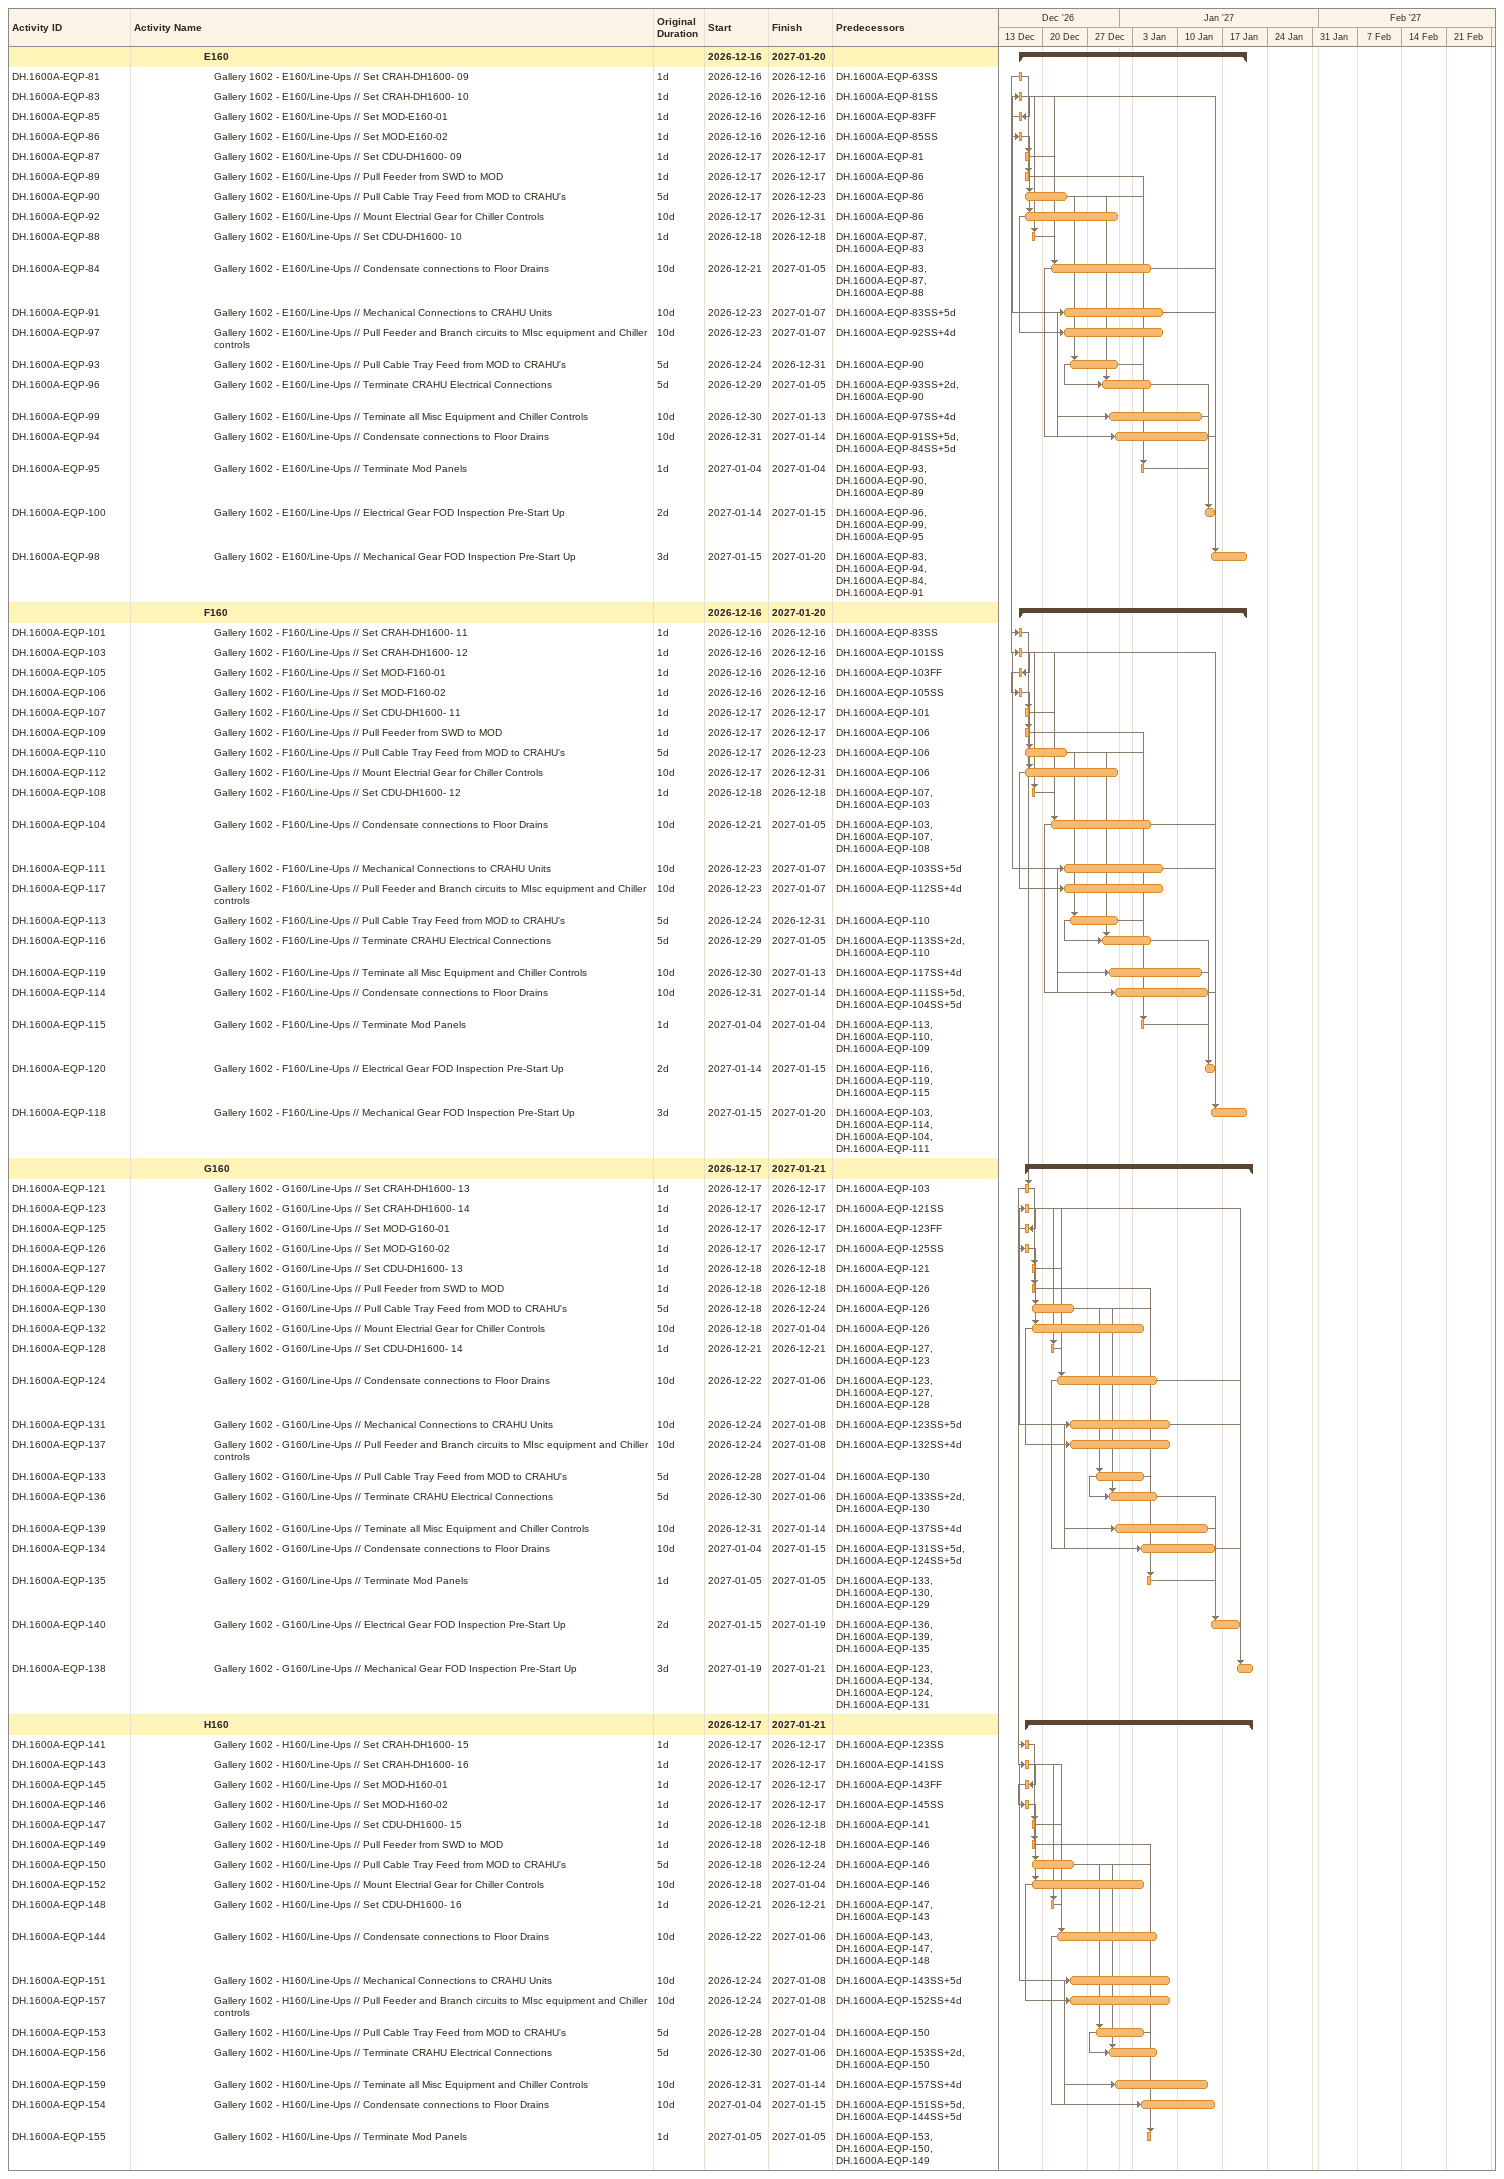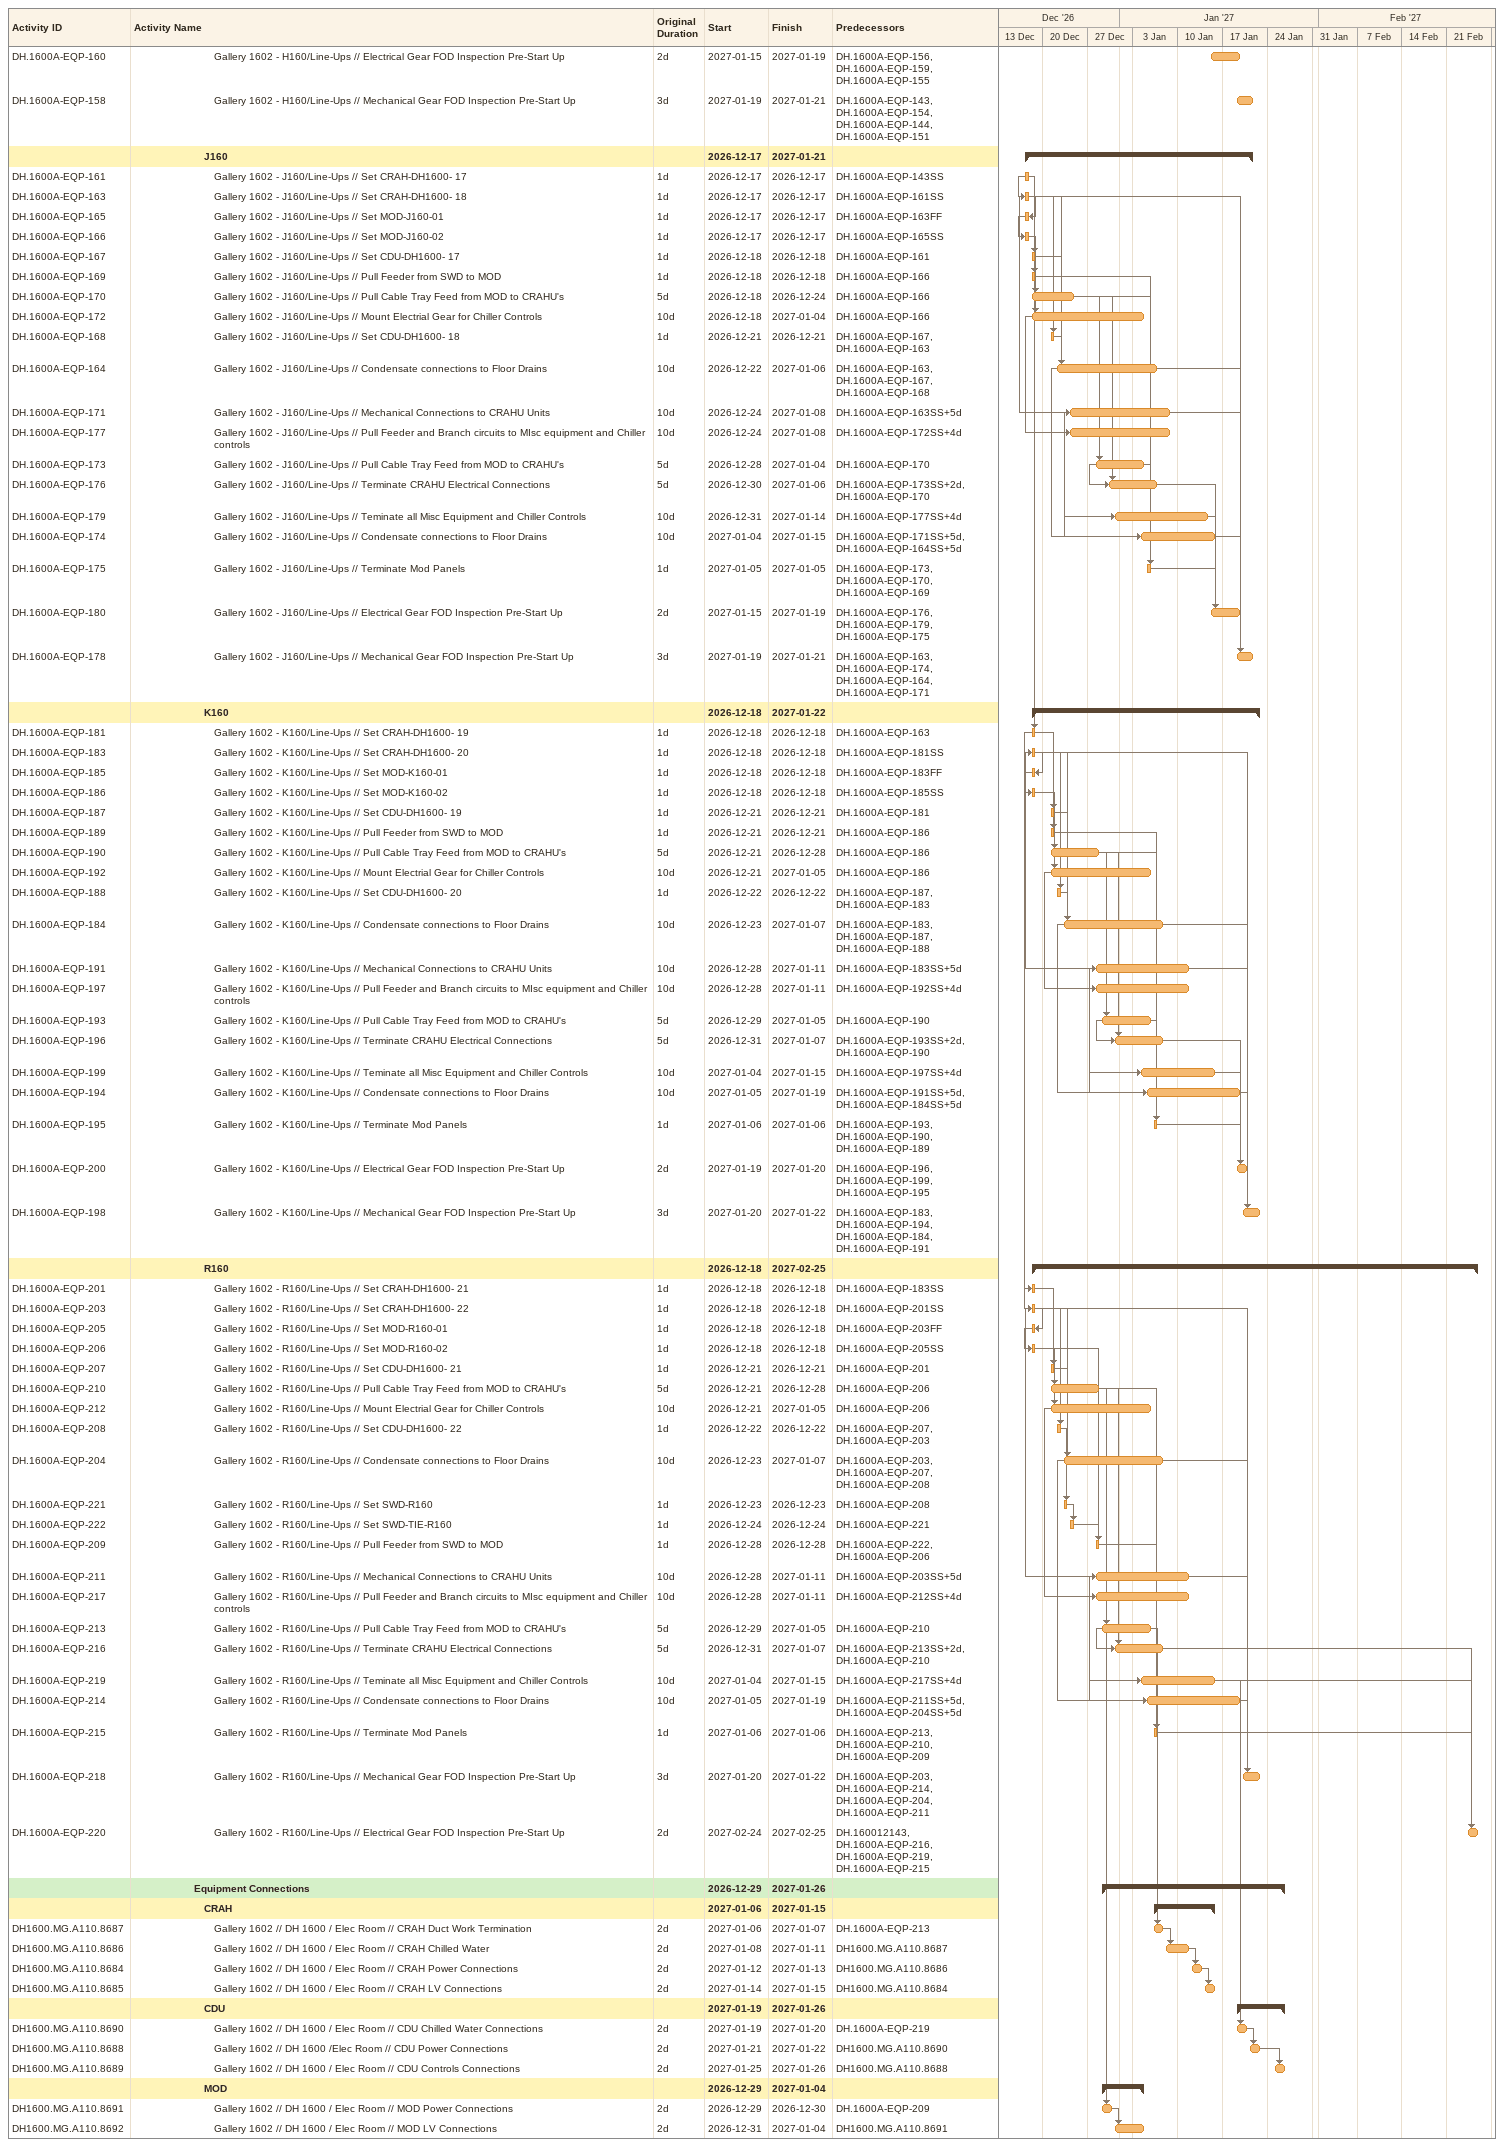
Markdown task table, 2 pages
| ID | Level | Task | Original duration | Start | Finish | Predecessors |
|---|---|---|---|---|---|---|
|  | 8 | **E160** |  | 2026-12-16 | 2027-01-20 |  |
| DH.1600A-EQP-81 | 9 | Gallery 1602 - E160/Line-Ups // Set CRAH-DH1600- 09 | 1d | 2026-12-16 | 2026-12-16 | DH.1600A-EQP-63SS |
| DH.1600A-EQP-83 | 9 | Gallery 1602 - E160/Line-Ups // Set CRAH-DH1600- 10 | 1d | 2026-12-16 | 2026-12-16 | DH.1600A-EQP-81SS |
| DH.1600A-EQP-85 | 9 | Gallery 1602 - E160/Line-Ups // Set MOD-E160-01 | 1d | 2026-12-16 | 2026-12-16 | DH.1600A-EQP-83FF |
| DH.1600A-EQP-86 | 9 | Gallery 1602 - E160/Line-Ups // Set MOD-E160-02 | 1d | 2026-12-16 | 2026-12-16 | DH.1600A-EQP-85SS |
| DH.1600A-EQP-87 | 9 | Gallery 1602 - E160/Line-Ups // Set CDU-DH1600- 09 | 1d | 2026-12-17 | 2026-12-17 | DH.1600A-EQP-81 |
| DH.1600A-EQP-89 | 9 | Gallery 1602 - E160/Line-Ups // Pull Feeder from SWD to MOD | 1d | 2026-12-17 | 2026-12-17 | DH.1600A-EQP-86 |
| DH.1600A-EQP-90 | 9 | Gallery 1602 - E160/Line-Ups // Pull Cable Tray Feed from MOD to CRAHU's | 5d | 2026-12-17 | 2026-12-23 | DH.1600A-EQP-86 |
| DH.1600A-EQP-92 | 9 | Gallery 1602 - E160/Line-Ups // Mount Electrial Gear for Chiller Controls | 10d | 2026-12-17 | 2026-12-31 | DH.1600A-EQP-86 |
| DH.1600A-EQP-88 | 9 | Gallery 1602 - E160/Line-Ups // Set CDU-DH1600- 10 | 1d | 2026-12-18 | 2026-12-18 | DH.1600A-EQP-87, DH.1600A-EQP-83 |
| DH.1600A-EQP-84 | 9 | Gallery 1602 - E160/Line-Ups // Condensate connections to Floor Drains | 10d | 2026-12-21 | 2027-01-05 | DH.1600A-EQP-83, DH.1600A-EQP-87, DH.1600A-EQP-88 |
| DH.1600A-EQP-91 | 9 | Gallery 1602 - E160/Line-Ups // Mechanical Connections to CRAHU Units | 10d | 2026-12-23 | 2027-01-07 | DH.1600A-EQP-83SS+5d |
| DH.1600A-EQP-97 | 9 | Gallery 1602 - E160/Line-Ups // Pull Feeder and Branch circuits to MIsc equipment and Chiller controls | 10d | 2026-12-23 | 2027-01-07 | DH.1600A-EQP-92SS+4d |
| DH.1600A-EQP-93 | 9 | Gallery 1602 - E160/Line-Ups // Pull Cable Tray Feed from MOD to CRAHU's | 5d | 2026-12-24 | 2026-12-31 | DH.1600A-EQP-90 |
| DH.1600A-EQP-96 | 9 | Gallery 1602 - E160/Line-Ups // Terminate CRAHU Electrical Connections | 5d | 2026-12-29 | 2027-01-05 | DH.1600A-EQP-93SS+2d, DH.1600A-EQP-90 |
| DH.1600A-EQP-99 | 9 | Gallery 1602 - E160/Line-Ups // Teminate all Misc Equipment and Chiller Controls | 10d | 2026-12-30 | 2027-01-13 | DH.1600A-EQP-97SS+4d |
| DH.1600A-EQP-94 | 9 | Gallery 1602 - E160/Line-Ups // Condensate connections to Floor Drains | 10d | 2026-12-31 | 2027-01-14 | DH.1600A-EQP-91SS+5d, DH.1600A-EQP-84SS+5d |
| DH.1600A-EQP-95 | 9 | Gallery 1602 - E160/Line-Ups // Terminate Mod Panels | 1d | 2027-01-04 | 2027-01-04 | DH.1600A-EQP-93, DH.1600A-EQP-90, DH.1600A-EQP-89 |
| DH.1600A-EQP-100 | 9 | Gallery 1602 - E160/Line-Ups // Electrical Gear FOD Inspection Pre-Start Up | 2d | 2027-01-14 | 2027-01-15 | DH.1600A-EQP-96, DH.1600A-EQP-99, DH.1600A-EQP-95 |
| DH.1600A-EQP-98 | 9 | Gallery 1602 - E160/Line-Ups // Mechanical Gear FOD Inspection Pre-Start Up | 3d | 2027-01-15 | 2027-01-20 | DH.1600A-EQP-83, DH.1600A-EQP-94, DH.1600A-EQP-84, DH.1600A-EQP-91 |
|  | 8 | **F160** |  | 2026-12-16 | 2027-01-20 |  |
| DH.1600A-EQP-101 | 9 | Gallery 1602 - F160/Line-Ups // Set CRAH-DH1600- 11 | 1d | 2026-12-16 | 2026-12-16 | DH.1600A-EQP-83SS |
| DH.1600A-EQP-103 | 9 | Gallery 1602 - F160/Line-Ups // Set CRAH-DH1600- 12 | 1d | 2026-12-16 | 2026-12-16 | DH.1600A-EQP-101SS |
| DH.1600A-EQP-105 | 9 | Gallery 1602 - F160/Line-Ups // Set MOD-F160-01 | 1d | 2026-12-16 | 2026-12-16 | DH.1600A-EQP-103FF |
| DH.1600A-EQP-106 | 9 | Gallery 1602 - F160/Line-Ups // Set MOD-F160-02 | 1d | 2026-12-16 | 2026-12-16 | DH.1600A-EQP-105SS |
| DH.1600A-EQP-107 | 9 | Gallery 1602 - F160/Line-Ups // Set CDU-DH1600- 11 | 1d | 2026-12-17 | 2026-12-17 | DH.1600A-EQP-101 |
| DH.1600A-EQP-109 | 9 | Gallery 1602 - F160/Line-Ups // Pull Feeder from SWD to MOD | 1d | 2026-12-17 | 2026-12-17 | DH.1600A-EQP-106 |
| DH.1600A-EQP-110 | 9 | Gallery 1602 - F160/Line-Ups // Pull Cable Tray Feed from MOD to CRAHU's | 5d | 2026-12-17 | 2026-12-23 | DH.1600A-EQP-106 |
| DH.1600A-EQP-112 | 9 | Gallery 1602 - F160/Line-Ups // Mount Electrial Gear for Chiller Controls | 10d | 2026-12-17 | 2026-12-31 | DH.1600A-EQP-106 |
| DH.1600A-EQP-108 | 9 | Gallery 1602 - F160/Line-Ups // Set CDU-DH1600- 12 | 1d | 2026-12-18 | 2026-12-18 | DH.1600A-EQP-107, DH.1600A-EQP-103 |
| DH.1600A-EQP-104 | 9 | Gallery 1602 - F160/Line-Ups // Condensate connections to Floor Drains | 10d | 2026-12-21 | 2027-01-05 | DH.1600A-EQP-103, DH.1600A-EQP-107, DH.1600A-EQP-108 |
| DH.1600A-EQP-111 | 9 | Gallery 1602 - F160/Line-Ups // Mechanical Connections to CRAHU Units | 10d | 2026-12-23 | 2027-01-07 | DH.1600A-EQP-103SS+5d |
| DH.1600A-EQP-117 | 9 | Gallery 1602 - F160/Line-Ups // Pull Feeder and Branch circuits to MIsc equipment and Chiller controls | 10d | 2026-12-23 | 2027-01-07 | DH.1600A-EQP-112SS+4d |
| DH.1600A-EQP-113 | 9 | Gallery 1602 - F160/Line-Ups // Pull Cable Tray Feed from MOD to CRAHU's | 5d | 2026-12-24 | 2026-12-31 | DH.1600A-EQP-110 |
| DH.1600A-EQP-116 | 9 | Gallery 1602 - F160/Line-Ups // Terminate CRAHU Electrical Connections | 5d | 2026-12-29 | 2027-01-05 | DH.1600A-EQP-113SS+2d, DH.1600A-EQP-110 |
| DH.1600A-EQP-119 | 9 | Gallery 1602 - F160/Line-Ups // Teminate all Misc Equipment and Chiller Controls | 10d | 2026-12-30 | 2027-01-13 | DH.1600A-EQP-117SS+4d |
| DH.1600A-EQP-114 | 9 | Gallery 1602 - F160/Line-Ups // Condensate connections to Floor Drains | 10d | 2026-12-31 | 2027-01-14 | DH.1600A-EQP-111SS+5d, DH.1600A-EQP-104SS+5d |
| DH.1600A-EQP-115 | 9 | Gallery 1602 - F160/Line-Ups // Terminate Mod Panels | 1d | 2027-01-04 | 2027-01-04 | DH.1600A-EQP-113, DH.1600A-EQP-110, DH.1600A-EQP-109 |
| DH.1600A-EQP-120 | 9 | Gallery 1602 - F160/Line-Ups // Electrical Gear FOD Inspection Pre-Start Up | 2d | 2027-01-14 | 2027-01-15 | DH.1600A-EQP-116, DH.1600A-EQP-119, DH.1600A-EQP-115 |
| DH.1600A-EQP-118 | 9 | Gallery 1602 - F160/Line-Ups // Mechanical Gear FOD Inspection Pre-Start Up | 3d | 2027-01-15 | 2027-01-20 | DH.1600A-EQP-103, DH.1600A-EQP-114, DH.1600A-EQP-104, DH.1600A-EQP-111 |
|  | 8 | **G160** |  | 2026-12-17 | 2027-01-21 |  |
| DH.1600A-EQP-121 | 9 | Gallery 1602 - G160/Line-Ups // Set CRAH-DH1600- 13 | 1d | 2026-12-17 | 2026-12-17 | DH.1600A-EQP-103 |
| DH.1600A-EQP-123 | 9 | Gallery 1602 - G160/Line-Ups // Set CRAH-DH1600- 14 | 1d | 2026-12-17 | 2026-12-17 | DH.1600A-EQP-121SS |
| DH.1600A-EQP-125 | 9 | Gallery 1602 - G160/Line-Ups // Set MOD-G160-01 | 1d | 2026-12-17 | 2026-12-17 | DH.1600A-EQP-123FF |
| DH.1600A-EQP-126 | 9 | Gallery 1602 - G160/Line-Ups // Set MOD-G160-02 | 1d | 2026-12-17 | 2026-12-17 | DH.1600A-EQP-125SS |
| DH.1600A-EQP-127 | 9 | Gallery 1602 - G160/Line-Ups // Set CDU-DH1600- 13 | 1d | 2026-12-18 | 2026-12-18 | DH.1600A-EQP-121 |
| DH.1600A-EQP-129 | 9 | Gallery 1602 - G160/Line-Ups // Pull Feeder from SWD to MOD | 1d | 2026-12-18 | 2026-12-18 | DH.1600A-EQP-126 |
| DH.1600A-EQP-130 | 9 | Gallery 1602 - G160/Line-Ups // Pull Cable Tray Feed from MOD to CRAHU's | 5d | 2026-12-18 | 2026-12-24 | DH.1600A-EQP-126 |
| DH.1600A-EQP-132 | 9 | Gallery 1602 - G160/Line-Ups // Mount Electrial Gear for Chiller Controls | 10d | 2026-12-18 | 2027-01-04 | DH.1600A-EQP-126 |
| DH.1600A-EQP-128 | 9 | Gallery 1602 - G160/Line-Ups // Set CDU-DH1600- 14 | 1d | 2026-12-21 | 2026-12-21 | DH.1600A-EQP-127, DH.1600A-EQP-123 |
| DH.1600A-EQP-124 | 9 | Gallery 1602 - G160/Line-Ups // Condensate connections to Floor Drains | 10d | 2026-12-22 | 2027-01-06 | DH.1600A-EQP-123, DH.1600A-EQP-127, DH.1600A-EQP-128 |
| DH.1600A-EQP-131 | 9 | Gallery 1602 - G160/Line-Ups // Mechanical Connections to CRAHU Units | 10d | 2026-12-24 | 2027-01-08 | DH.1600A-EQP-123SS+5d |
| DH.1600A-EQP-137 | 9 | Gallery 1602 - G160/Line-Ups // Pull Feeder and Branch circuits to MIsc equipment and Chiller controls | 10d | 2026-12-24 | 2027-01-08 | DH.1600A-EQP-132SS+4d |
| DH.1600A-EQP-133 | 9 | Gallery 1602 - G160/Line-Ups // Pull Cable Tray Feed from MOD to CRAHU's | 5d | 2026-12-28 | 2027-01-04 | DH.1600A-EQP-130 |
| DH.1600A-EQP-136 | 9 | Gallery 1602 - G160/Line-Ups // Terminate CRAHU Electrical Connections | 5d | 2026-12-30 | 2027-01-06 | DH.1600A-EQP-133SS+2d, DH.1600A-EQP-130 |
| DH.1600A-EQP-139 | 9 | Gallery 1602 - G160/Line-Ups // Teminate all Misc Equipment and Chiller Controls | 10d | 2026-12-31 | 2027-01-14 | DH.1600A-EQP-137SS+4d |
| DH.1600A-EQP-134 | 9 | Gallery 1602 - G160/Line-Ups // Condensate connections to Floor Drains | 10d | 2027-01-04 | 2027-01-15 | DH.1600A-EQP-131SS+5d, DH.1600A-EQP-124SS+5d |
| DH.1600A-EQP-135 | 9 | Gallery 1602 - G160/Line-Ups // Terminate Mod Panels | 1d | 2027-01-05 | 2027-01-05 | DH.1600A-EQP-133, DH.1600A-EQP-130, DH.1600A-EQP-129 |
| DH.1600A-EQP-140 | 9 | Gallery 1602 - G160/Line-Ups // Electrical Gear FOD Inspection Pre-Start Up | 2d | 2027-01-15 | 2027-01-19 | DH.1600A-EQP-136, DH.1600A-EQP-139, DH.1600A-EQP-135 |
| DH.1600A-EQP-138 | 9 | Gallery 1602 - G160/Line-Ups // Mechanical Gear FOD Inspection Pre-Start Up | 3d | 2027-01-19 | 2027-01-21 | DH.1600A-EQP-123, DH.1600A-EQP-134, DH.1600A-EQP-124, DH.1600A-EQP-131 |
|  | 8 | **H160** |  | 2026-12-17 | 2027-01-21 |  |
| DH.1600A-EQP-141 | 9 | Gallery 1602 - H160/Line-Ups // Set CRAH-DH1600- 15 | 1d | 2026-12-17 | 2026-12-17 | DH.1600A-EQP-123SS |
| DH.1600A-EQP-143 | 9 | Gallery 1602 - H160/Line-Ups // Set CRAH-DH1600- 16 | 1d | 2026-12-17 | 2026-12-17 | DH.1600A-EQP-141SS |
| DH.1600A-EQP-145 | 9 | Gallery 1602 - H160/Line-Ups // Set MOD-H160-01 | 1d | 2026-12-17 | 2026-12-17 | DH.1600A-EQP-143FF |
| DH.1600A-EQP-146 | 9 | Gallery 1602 - H160/Line-Ups // Set MOD-H160-02 | 1d | 2026-12-17 | 2026-12-17 | DH.1600A-EQP-145SS |
| DH.1600A-EQP-147 | 9 | Gallery 1602 - H160/Line-Ups // Set CDU-DH1600- 15 | 1d | 2026-12-18 | 2026-12-18 | DH.1600A-EQP-141 |
| DH.1600A-EQP-149 | 9 | Gallery 1602 - H160/Line-Ups // Pull Feeder from SWD to MOD | 1d | 2026-12-18 | 2026-12-18 | DH.1600A-EQP-146 |
| DH.1600A-EQP-150 | 9 | Gallery 1602 - H160/Line-Ups // Pull Cable Tray Feed from MOD to CRAHU's | 5d | 2026-12-18 | 2026-12-24 | DH.1600A-EQP-146 |
| DH.1600A-EQP-152 | 9 | Gallery 1602 - H160/Line-Ups // Mount Electrial Gear for Chiller Controls | 10d | 2026-12-18 | 2027-01-04 | DH.1600A-EQP-146 |
| DH.1600A-EQP-148 | 9 | Gallery 1602 - H160/Line-Ups // Set CDU-DH1600- 16 | 1d | 2026-12-21 | 2026-12-21 | DH.1600A-EQP-147, DH.1600A-EQP-143 |
| DH.1600A-EQP-144 | 9 | Gallery 1602 - H160/Line-Ups // Condensate connections to Floor Drains | 10d | 2026-12-22 | 2027-01-06 | DH.1600A-EQP-143, DH.1600A-EQP-147, DH.1600A-EQP-148 |
| DH.1600A-EQP-151 | 9 | Gallery 1602 - H160/Line-Ups // Mechanical Connections to CRAHU Units | 10d | 2026-12-24 | 2027-01-08 | DH.1600A-EQP-143SS+5d |
| DH.1600A-EQP-157 | 9 | Gallery 1602 - H160/Line-Ups // Pull Feeder and Branch circuits to MIsc equipment and Chiller controls | 10d | 2026-12-24 | 2027-01-08 | DH.1600A-EQP-152SS+4d |
| DH.1600A-EQP-153 | 9 | Gallery 1602 - H160/Line-Ups // Pull Cable Tray Feed from MOD to CRAHU's | 5d | 2026-12-28 | 2027-01-04 | DH.1600A-EQP-150 |
| DH.1600A-EQP-156 | 9 | Gallery 1602 - H160/Line-Ups // Terminate CRAHU Electrical Connections | 5d | 2026-12-30 | 2027-01-06 | DH.1600A-EQP-153SS+2d, DH.1600A-EQP-150 |
| DH.1600A-EQP-159 | 9 | Gallery 1602 - H160/Line-Ups // Teminate all Misc Equipment and Chiller Controls | 10d | 2026-12-31 | 2027-01-14 | DH.1600A-EQP-157SS+4d |
| DH.1600A-EQP-154 | 9 | Gallery 1602 - H160/Line-Ups // Condensate connections to Floor Drains | 10d | 2027-01-04 | 2027-01-15 | DH.1600A-EQP-151SS+5d, DH.1600A-EQP-144SS+5d |
| DH.1600A-EQP-155 | 9 | Gallery 1602 - H160/Line-Ups // Terminate Mod Panels | 1d | 2027-01-05 | 2027-01-05 | DH.1600A-EQP-153, DH.1600A-EQP-150, DH.1600A-EQP-149 |
| DH.1600A-EQP-160 | 9 | Gallery 1602 - H160/Line-Ups // Electrical Gear FOD Inspection Pre-Start Up | 2d | 2027-01-15 | 2027-01-19 | DH.1600A-EQP-156, DH.1600A-EQP-159, DH.1600A-EQP-155 |
| DH.1600A-EQP-158 | 9 | Gallery 1602 - H160/Line-Ups // Mechanical Gear FOD Inspection Pre-Start Up | 3d | 2027-01-19 | 2027-01-21 | DH.1600A-EQP-143, DH.1600A-EQP-154, DH.1600A-EQP-144, DH.1600A-EQP-151 |
|  | 8 | **J160** |  | 2026-12-17 | 2027-01-21 |  |
| DH.1600A-EQP-161 | 9 | Gallery 1602 - J160/Line-Ups // Set CRAH-DH1600- 17 | 1d | 2026-12-17 | 2026-12-17 | DH.1600A-EQP-143SS |
| DH.1600A-EQP-163 | 9 | Gallery 1602 - J160/Line-Ups // Set CRAH-DH1600- 18 | 1d | 2026-12-17 | 2026-12-17 | DH.1600A-EQP-161SS |
| DH.1600A-EQP-165 | 9 | Gallery 1602 - J160/Line-Ups // Set MOD-J160-01 | 1d | 2026-12-17 | 2026-12-17 | DH.1600A-EQP-163FF |
| DH.1600A-EQP-166 | 9 | Gallery 1602 - J160/Line-Ups // Set MOD-J160-02 | 1d | 2026-12-17 | 2026-12-17 | DH.1600A-EQP-165SS |
| DH.1600A-EQP-167 | 9 | Gallery 1602 - J160/Line-Ups // Set CDU-DH1600- 17 | 1d | 2026-12-18 | 2026-12-18 | DH.1600A-EQP-161 |
| DH.1600A-EQP-169 | 9 | Gallery 1602 - J160/Line-Ups // Pull Feeder from SWD to MOD | 1d | 2026-12-18 | 2026-12-18 | DH.1600A-EQP-166 |
| DH.1600A-EQP-170 | 9 | Gallery 1602 - J160/Line-Ups // Pull Cable Tray Feed from MOD to CRAHU's | 5d | 2026-12-18 | 2026-12-24 | DH.1600A-EQP-166 |
| DH.1600A-EQP-172 | 9 | Gallery 1602 - J160/Line-Ups // Mount Electrial Gear for Chiller Controls | 10d | 2026-12-18 | 2027-01-04 | DH.1600A-EQP-166 |
| DH.1600A-EQP-168 | 9 | Gallery 1602 - J160/Line-Ups // Set CDU-DH1600- 18 | 1d | 2026-12-21 | 2026-12-21 | DH.1600A-EQP-167, DH.1600A-EQP-163 |
| DH.1600A-EQP-164 | 9 | Gallery 1602 - J160/Line-Ups // Condensate connections to Floor Drains | 10d | 2026-12-22 | 2027-01-06 | DH.1600A-EQP-163, DH.1600A-EQP-167, DH.1600A-EQP-168 |
| DH.1600A-EQP-171 | 9 | Gallery 1602 - J160/Line-Ups // Mechanical Connections to CRAHU Units | 10d | 2026-12-24 | 2027-01-08 | DH.1600A-EQP-163SS+5d |
| DH.1600A-EQP-177 | 9 | Gallery 1602 - J160/Line-Ups // Pull Feeder and Branch circuits to MIsc equipment and Chiller controls | 10d | 2026-12-24 | 2027-01-08 | DH.1600A-EQP-172SS+4d |
| DH.1600A-EQP-173 | 9 | Gallery 1602 - J160/Line-Ups // Pull Cable Tray Feed from MOD to CRAHU's | 5d | 2026-12-28 | 2027-01-04 | DH.1600A-EQP-170 |
| DH.1600A-EQP-176 | 9 | Gallery 1602 - J160/Line-Ups // Terminate CRAHU Electrical Connections | 5d | 2026-12-30 | 2027-01-06 | DH.1600A-EQP-173SS+2d, DH.1600A-EQP-170 |
| DH.1600A-EQP-179 | 9 | Gallery 1602 - J160/Line-Ups // Teminate all Misc Equipment and Chiller Controls | 10d | 2026-12-31 | 2027-01-14 | DH.1600A-EQP-177SS+4d |
| DH.1600A-EQP-174 | 9 | Gallery 1602 - J160/Line-Ups // Condensate connections to Floor Drains | 10d | 2027-01-04 | 2027-01-15 | DH.1600A-EQP-171SS+5d, DH.1600A-EQP-164SS+5d |
| DH.1600A-EQP-175 | 9 | Gallery 1602 - J160/Line-Ups // Terminate Mod Panels | 1d | 2027-01-05 | 2027-01-05 | DH.1600A-EQP-173, DH.1600A-EQP-170, DH.1600A-EQP-169 |
| DH.1600A-EQP-180 | 9 | Gallery 1602 - J160/Line-Ups // Electrical Gear FOD Inspection Pre-Start Up | 2d | 2027-01-15 | 2027-01-19 | DH.1600A-EQP-176, DH.1600A-EQP-179, DH.1600A-EQP-175 |
| DH.1600A-EQP-178 | 9 | Gallery 1602 - J160/Line-Ups // Mechanical Gear FOD Inspection Pre-Start Up | 3d | 2027-01-19 | 2027-01-21 | DH.1600A-EQP-163, DH.1600A-EQP-174, DH.1600A-EQP-164, DH.1600A-EQP-171 |
|  | 8 | **K160** |  | 2026-12-18 | 2027-01-22 |  |
| DH.1600A-EQP-181 | 9 | Gallery 1602 - K160/Line-Ups // Set CRAH-DH1600- 19 | 1d | 2026-12-18 | 2026-12-18 | DH.1600A-EQP-163 |
| DH.1600A-EQP-183 | 9 | Gallery 1602 - K160/Line-Ups // Set CRAH-DH1600- 20 | 1d | 2026-12-18 | 2026-12-18 | DH.1600A-EQP-181SS |
| DH.1600A-EQP-185 | 9 | Gallery 1602 - K160/Line-Ups // Set MOD-K160-01 | 1d | 2026-12-18 | 2026-12-18 | DH.1600A-EQP-183FF |
| DH.1600A-EQP-186 | 9 | Gallery 1602 - K160/Line-Ups // Set MOD-K160-02 | 1d | 2026-12-18 | 2026-12-18 | DH.1600A-EQP-185SS |
| DH.1600A-EQP-187 | 9 | Gallery 1602 - K160/Line-Ups // Set CDU-DH1600- 19 | 1d | 2026-12-21 | 2026-12-21 | DH.1600A-EQP-181 |
| DH.1600A-EQP-189 | 9 | Gallery 1602 - K160/Line-Ups // Pull Feeder from SWD to MOD | 1d | 2026-12-21 | 2026-12-21 | DH.1600A-EQP-186 |
| DH.1600A-EQP-190 | 9 | Gallery 1602 - K160/Line-Ups // Pull Cable Tray Feed from MOD to CRAHU's | 5d | 2026-12-21 | 2026-12-28 | DH.1600A-EQP-186 |
| DH.1600A-EQP-192 | 9 | Gallery 1602 - K160/Line-Ups // Mount Electrial Gear for Chiller Controls | 10d | 2026-12-21 | 2027-01-05 | DH.1600A-EQP-186 |
| DH.1600A-EQP-188 | 9 | Gallery 1602 - K160/Line-Ups // Set CDU-DH1600- 20 | 1d | 2026-12-22 | 2026-12-22 | DH.1600A-EQP-187, DH.1600A-EQP-183 |
| DH.1600A-EQP-184 | 9 | Gallery 1602 - K160/Line-Ups // Condensate connections to Floor Drains | 10d | 2026-12-23 | 2027-01-07 | DH.1600A-EQP-183, DH.1600A-EQP-187, DH.1600A-EQP-188 |
| DH.1600A-EQP-191 | 9 | Gallery 1602 - K160/Line-Ups // Mechanical Connections to CRAHU Units | 10d | 2026-12-28 | 2027-01-11 | DH.1600A-EQP-183SS+5d |
| DH.1600A-EQP-197 | 9 | Gallery 1602 - K160/Line-Ups // Pull Feeder and Branch circuits to MIsc equipment and Chiller controls | 10d | 2026-12-28 | 2027-01-11 | DH.1600A-EQP-192SS+4d |
| DH.1600A-EQP-193 | 9 | Gallery 1602 - K160/Line-Ups // Pull Cable Tray Feed from MOD to CRAHU's | 5d | 2026-12-29 | 2027-01-05 | DH.1600A-EQP-190 |
| DH.1600A-EQP-196 | 9 | Gallery 1602 - K160/Line-Ups // Terminate CRAHU Electrical Connections | 5d | 2026-12-31 | 2027-01-07 | DH.1600A-EQP-193SS+2d, DH.1600A-EQP-190 |
| DH.1600A-EQP-199 | 9 | Gallery 1602 - K160/Line-Ups // Teminate all Misc Equipment and Chiller Controls | 10d | 2027-01-04 | 2027-01-15 | DH.1600A-EQP-197SS+4d |
| DH.1600A-EQP-194 | 9 | Gallery 1602 - K160/Line-Ups // Condensate connections to Floor Drains | 10d | 2027-01-05 | 2027-01-19 | DH.1600A-EQP-191SS+5d, DH.1600A-EQP-184SS+5d |
| DH.1600A-EQP-195 | 9 | Gallery 1602 - K160/Line-Ups // Terminate Mod Panels | 1d | 2027-01-06 | 2027-01-06 | DH.1600A-EQP-193, DH.1600A-EQP-190, DH.1600A-EQP-189 |
| DH.1600A-EQP-200 | 9 | Gallery 1602 - K160/Line-Ups // Electrical Gear FOD Inspection Pre-Start Up | 2d | 2027-01-19 | 2027-01-20 | DH.1600A-EQP-196, DH.1600A-EQP-199, DH.1600A-EQP-195 |
| DH.1600A-EQP-198 | 9 | Gallery 1602 - K160/Line-Ups // Mechanical Gear FOD Inspection Pre-Start Up | 3d | 2027-01-20 | 2027-01-22 | DH.1600A-EQP-183, DH.1600A-EQP-194, DH.1600A-EQP-184, DH.1600A-EQP-191 |
|  | 8 | **R160** |  | 2026-12-18 | 2027-02-25 |  |
| DH.1600A-EQP-201 | 9 | Gallery 1602 - R160/Line-Ups // Set CRAH-DH1600- 21 | 1d | 2026-12-18 | 2026-12-18 | DH.1600A-EQP-183SS |
| DH.1600A-EQP-203 | 9 | Gallery 1602 - R160/Line-Ups // Set CRAH-DH1600- 22 | 1d | 2026-12-18 | 2026-12-18 | DH.1600A-EQP-201SS |
| DH.1600A-EQP-205 | 9 | Gallery 1602 - R160/Line-Ups // Set MOD-R160-01 | 1d | 2026-12-18 | 2026-12-18 | DH.1600A-EQP-203FF |
| DH.1600A-EQP-206 | 9 | Gallery 1602 - R160/Line-Ups // Set MOD-R160-02 | 1d | 2026-12-18 | 2026-12-18 | DH.1600A-EQP-205SS |
| DH.1600A-EQP-207 | 9 | Gallery 1602 - R160/Line-Ups // Set CDU-DH1600- 21 | 1d | 2026-12-21 | 2026-12-21 | DH.1600A-EQP-201 |
| DH.1600A-EQP-210 | 9 | Gallery 1602 - R160/Line-Ups // Pull Cable Tray Feed from MOD to CRAHU's | 5d | 2026-12-21 | 2026-12-28 | DH.1600A-EQP-206 |
| DH.1600A-EQP-212 | 9 | Gallery 1602 - R160/Line-Ups // Mount Electrial Gear for Chiller Controls | 10d | 2026-12-21 | 2027-01-05 | DH.1600A-EQP-206 |
| DH.1600A-EQP-208 | 9 | Gallery 1602 - R160/Line-Ups // Set CDU-DH1600- 22 | 1d | 2026-12-22 | 2026-12-22 | DH.1600A-EQP-207, DH.1600A-EQP-203 |
| DH.1600A-EQP-204 | 9 | Gallery 1602 - R160/Line-Ups // Condensate connections to Floor Drains | 10d | 2026-12-23 | 2027-01-07 | DH.1600A-EQP-203, DH.1600A-EQP-207, DH.1600A-EQP-208 |
| DH.1600A-EQP-221 | 9 | Gallery 1602 - R160/Line-Ups // Set SWD-R160 | 1d | 2026-12-23 | 2026-12-23 | DH.1600A-EQP-208 |
| DH.1600A-EQP-222 | 9 | Gallery 1602 - R160/Line-Ups // Set SWD-TIE-R160 | 1d | 2026-12-24 | 2026-12-24 | DH.1600A-EQP-221 |
| DH.1600A-EQP-209 | 9 | Gallery 1602 - R160/Line-Ups // Pull Feeder from SWD to MOD | 1d | 2026-12-28 | 2026-12-28 | DH.1600A-EQP-222, DH.1600A-EQP-206 |
| DH.1600A-EQP-211 | 9 | Gallery 1602 - R160/Line-Ups // Mechanical Connections to CRAHU Units | 10d | 2026-12-28 | 2027-01-11 | DH.1600A-EQP-203SS+5d |
| DH.1600A-EQP-217 | 9 | Gallery 1602 - R160/Line-Ups // Pull Feeder and Branch circuits to MIsc equipment and Chiller controls | 10d | 2026-12-28 | 2027-01-11 | DH.1600A-EQP-212SS+4d |
| DH.1600A-EQP-213 | 9 | Gallery 1602 - R160/Line-Ups // Pull Cable Tray Feed from MOD to CRAHU's | 5d | 2026-12-29 | 2027-01-05 | DH.1600A-EQP-210 |
| DH.1600A-EQP-216 | 9 | Gallery 1602 - R160/Line-Ups // Terminate CRAHU Electrical Connections | 5d | 2026-12-31 | 2027-01-07 | DH.1600A-EQP-213SS+2d, DH.1600A-EQP-210 |
| DH.1600A-EQP-219 | 9 | Gallery 1602 - R160/Line-Ups // Teminate all Misc Equipment and Chiller Controls | 10d | 2027-01-04 | 2027-01-15 | DH.1600A-EQP-217SS+4d |
| DH.1600A-EQP-214 | 9 | Gallery 1602 - R160/Line-Ups // Condensate connections to Floor Drains | 10d | 2027-01-05 | 2027-01-19 | DH.1600A-EQP-211SS+5d, DH.1600A-EQP-204SS+5d |
| DH.1600A-EQP-215 | 9 | Gallery 1602 - R160/Line-Ups // Terminate Mod Panels | 1d | 2027-01-06 | 2027-01-06 | DH.1600A-EQP-213, DH.1600A-EQP-210, DH.1600A-EQP-209 |
| DH.1600A-EQP-218 | 9 | Gallery 1602 - R160/Line-Ups // Mechanical Gear FOD Inspection Pre-Start Up | 3d | 2027-01-20 | 2027-01-22 | DH.1600A-EQP-203, DH.1600A-EQP-214, DH.1600A-EQP-204, DH.1600A-EQP-211 |
| DH.1600A-EQP-220 | 9 | Gallery 1602 - R160/Line-Ups // Electrical Gear FOD Inspection Pre-Start Up | 2d | 2027-02-24 | 2027-02-25 | DH.160012143, DH.1600A-EQP-216, DH.1600A-EQP-219, DH.1600A-EQP-215 |
|  | 7 | **Equipment Connections** |  | 2026-12-29 | 2027-01-26 |  |
|  | 8 | **CRAH** |  | 2027-01-06 | 2027-01-15 |  |
| DH1600.MG.A110.8687 | 9 | Gallery 1602 // DH 1600 / Elec Room // CRAH Duct Work Termination | 2d | 2027-01-06 | 2027-01-07 | DH.1600A-EQP-213 |
| DH1600.MG.A110.8686 | 9 | Gallery 1602 // DH 1600 / Elec Room // CRAH Chilled Water | 2d | 2027-01-08 | 2027-01-11 | DH1600.MG.A110.8687 |
| DH1600.MG.A110.8684 | 9 | Gallery 1602 // DH 1600 / Elec Room // CRAH Power Connections | 2d | 2027-01-12 | 2027-01-13 | DH1600.MG.A110.8686 |
| DH1600.MG.A110.8685 | 9 | Gallery 1602 // DH 1600 / Elec Room // CRAH LV Connections | 2d | 2027-01-14 | 2027-01-15 | DH1600.MG.A110.8684 |
|  | 8 | **CDU** |  | 2027-01-19 | 2027-01-26 |  |
| DH1600.MG.A110.8690 | 9 | Gallery 1602 // DH 1600 / Elec Room // CDU Chilled Water Connections | 2d | 2027-01-19 | 2027-01-20 | DH.1600A-EQP-219 |
| DH1600.MG.A110.8688 | 9 | Gallery 1602 // DH 1600 /Elec Room // CDU Power Connections | 2d | 2027-01-21 | 2027-01-22 | DH1600.MG.A110.8690 |
| DH1600.MG.A110.8689 | 9 | Gallery 1602 // DH 1600 / Elec Room // CDU Controls Connections | 2d | 2027-01-25 | 2027-01-26 | DH1600.MG.A110.8688 |
|  | 8 | **MOD** |  | 2026-12-29 | 2027-01-04 |  |
| DH1600.MG.A110.8691 | 9 | Gallery 1602 // DH 1600 / Elec Room // MOD Power Connections | 2d | 2026-12-29 | 2026-12-30 | DH.1600A-EQP-209 |
| DH1600.MG.A110.8692 | 9 | Gallery 1602 // DH 1600 / Elec Room // MOD LV Connections | 2d | 2026-12-31 | 2027-01-04 | DH1600.MG.A110.8691 |
